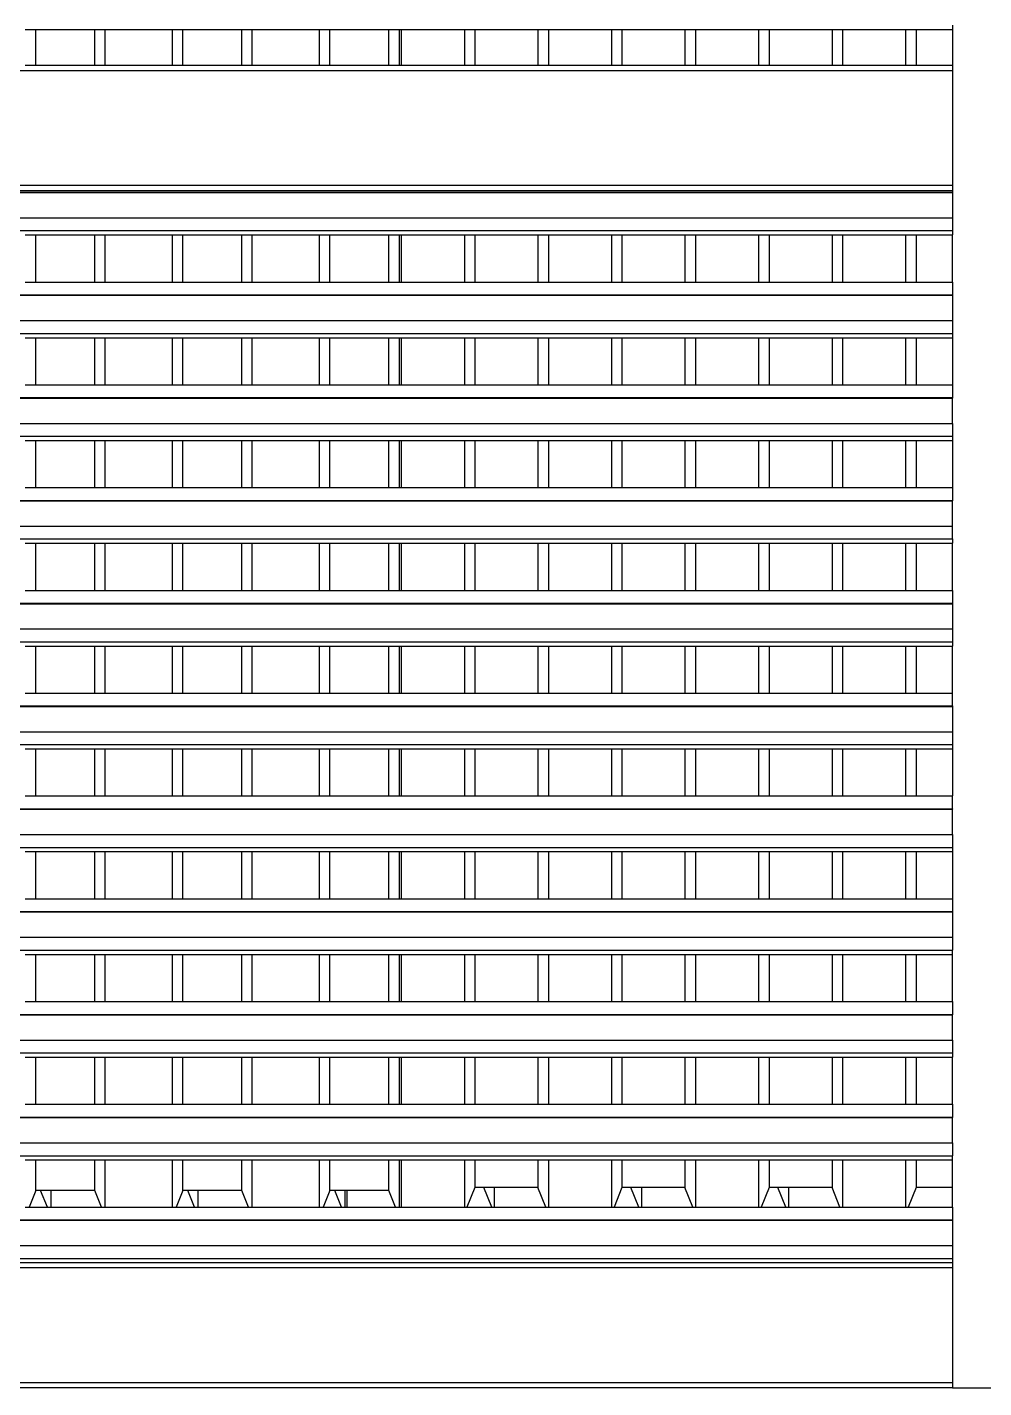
# Model space of a CAD drawing. Extents: x -60 to 60, y -13 to 16.
# Drawn here: x -25.581 to -23.744, y 9.341 to 11.952 of the extents above; entities that cross this region are included whole.
import ezdxf

# ---------------------------------------------------------------- set-up
doc = ezdxf.new("R2010")
doc.units = 0
doc.layers.get('0').update_dxf_attribs({"linetype": 'CONTINUOUS'})

msp = doc.modelspace()

# ---------------------------------------------------------------- linework, layer by layer
for p, q in [((-25.5845, 11.948), (-25.5643, 11.948)), ((-25.5643, 11.8784), (-25.5643, 11.948)), ((-25.5643, 11.948), (-25.4511, 11.948)), ((-25.4511, 11.8784), (-25.4511, 11.948)), ((-25.4511, 11.948), (-25.4309, 11.948)), ((-25.4309, 11.8784), (-25.4309, 11.948)), ((-25.4309, 11.948), (-25.3021, 11.948)), ((-25.3021, 11.8784), (-25.3021, 11.948)), ((-25.3021, 11.948), (-25.2819, 11.948)), ((-25.2819, 11.8784), (-25.2819, 11.948)), ((-25.2819, 11.948), (-25.1687, 11.948)), ((-25.1687, 11.8784), (-25.1687, 11.948)), ((-25.1687, 11.948), (-25.1485, 11.948)), ((-25.1485, 11.8784), (-25.1485, 11.948)), ((-25.1485, 11.948), (-25.0196, 11.948)), ((-25.0196, 11.8784), (-25.0196, 11.948)), ((-25.0196, 11.948), (-24.9995, 11.948)), ((-24.9995, 11.8784), (-24.9995, 11.948)), ((-24.9995, 11.948), (-24.8863, 11.948)), ((-24.8863, 11.8784), (-24.8863, 11.948)), ((-24.8863, 11.948), (-24.8661, 11.948)), ((-24.8661, 11.8784), (-24.8661, 11.948)), ((-24.8661, 11.948), (-24.8622, 11.948)), ((-24.8622, 11.8784), (-24.8622, 11.948)), ((-24.8622, 11.948), (-24.7411, 11.948)), ((-24.7411, 11.948), (-24.7411, 11.8784)), ((-24.7411, 11.948), (-24.721, 11.948)), ((-24.721, 11.948), (-24.721, 11.8784)), ((-24.721, 11.948), (-24.5999, 11.948)), ((-24.5999, 11.948), (-24.5999, 11.8784)), ((-24.5999, 11.948), (-24.5798, 11.948)), ((-24.5798, 11.948), (-24.5798, 11.8784)), ((-24.5798, 11.948), (-24.4587, 11.948)), ((-24.4587, 11.948), (-24.4587, 11.8784)), ((-24.4587, 11.948), (-24.4386, 11.948)), ((-24.4386, 11.948), (-24.4386, 11.8784)), ((-24.4386, 11.948), (-24.3175, 11.948)), ((-24.3175, 11.948), (-24.3175, 11.8784)), ((-24.3175, 11.948), (-24.2973, 11.948)), ((-24.2973, 11.948), (-24.2973, 11.8784)), ((-24.2973, 11.948), (-24.1763, 11.948)), ((-24.1763, 11.948), (-24.1763, 11.8784)), ((-24.1763, 11.948), (-24.1561, 11.948)), ((-24.1561, 11.948), (-24.1561, 11.8784)), ((-24.1561, 11.948), (-24.0351, 11.948)), ((-24.0351, 11.948), (-24.0351, 11.8784)), ((-24.0351, 11.948), (-24.0149, 11.948)), ((-24.0149, 11.948), (-24.0149, 11.8784)), ((-24.0149, 11.948), (-23.8939, 11.948)), ((-23.8939, 11.948), (-23.8939, 11.8784)), ((-23.8939, 11.948), (-23.8737, 11.948)), ((-23.8737, 11.948), (-23.8737, 11.8784)), ((-23.8737, 11.948), (-23.8036, 11.948)), ((-23.8036, 11.9562), (-23.8036, 11.948)), ((-23.8036, 11.948), (-23.8036, 11.8784)), ((-23.8036, 11.8686), (-27.3436, 11.8686)), ((-25.5643, 11.8784), (-25.5845, 11.8784)), ((-25.4511, 11.8784), (-25.5643, 11.8784)), ((-25.4309, 11.8784), (-25.4511, 11.8784)), ((-25.3021, 11.8784), (-25.4309, 11.8784)), ((-25.2819, 11.8784), (-25.3021, 11.8784)), ((-25.1687, 11.8784), (-25.2819, 11.8784)), ((-25.1485, 11.8784), (-25.1687, 11.8784)), ((-25.0196, 11.8784), (-25.1485, 11.8784)), ((-24.9995, 11.8784), (-25.0196, 11.8784)), ((-24.8863, 11.8784), (-24.9995, 11.8784)), ((-24.8661, 11.8784), (-24.8863, 11.8784)), ((-24.8622, 11.8784), (-24.8661, 11.8784)), ((-24.7411, 11.8784), (-24.8622, 11.8784)), ((-24.721, 11.8784), (-24.7411, 11.8784)), ((-24.5999, 11.8784), (-24.721, 11.8784)), ((-24.5798, 11.8784), (-24.5999, 11.8784)), ((-24.4587, 11.8784), (-24.5798, 11.8784)), ((-24.4386, 11.8784), (-24.4587, 11.8784)), ((-24.3175, 11.8784), (-24.4386, 11.8784)), ((-24.2973, 11.8784), (-24.3175, 11.8784)), ((-24.1763, 11.8784), (-24.2973, 11.8784)), ((-24.1561, 11.8784), (-24.1763, 11.8784)), ((-24.0351, 11.8784), (-24.1561, 11.8784)), ((-24.0149, 11.8784), (-24.0351, 11.8784)), ((-23.8939, 11.8784), (-24.0149, 11.8784)), ((-23.8737, 11.8784), (-23.8939, 11.8784)), ((-23.8036, 11.8784), (-23.8737, 11.8784)), ((-23.8036, 11.8784), (-23.8036, 11.8686)), ((-23.8036, 11.8686), (-23.8036, 11.6482)), ((-23.8036, 11.6482), (-27.3436, 11.6482)), ((-23.8036, 11.6482), (-23.8036, 11.6384)), ((-23.8036, 11.6384), (-27.3436, 11.6384)), ((-27.3436, 11.6357), (-23.8036, 11.6357)), ((-27.3436, 11.6348), (-23.8036, 11.6348)), ((-23.8036, 11.6384), (-23.8036, 11.6357)), ((-23.8036, 11.6357), (-23.8036, 11.6348)), ((-23.8036, 11.6348), (-23.8036, 11.5863)), ((-27.3436, 11.5863), (-23.8036, 11.5863)), ((-23.8036, 11.5863), (-23.8036, 11.5617)), ((-27.3436, 11.5617), (-23.8036, 11.5617)), ((-25.5845, 11.5535), (-25.5643, 11.5535)), ((-25.5643, 11.463), (-25.5643, 11.5535)), ((-25.5643, 11.5535), (-25.4511, 11.5535)), ((-25.4511, 11.463), (-25.4511, 11.5535)), ((-25.4511, 11.5535), (-25.4309, 11.5535)), ((-25.4309, 11.463), (-25.4309, 11.5535)), ((-25.4309, 11.5535), (-25.3021, 11.5535)), ((-25.3021, 11.463), (-25.3021, 11.5535)), ((-25.3021, 11.5535), (-25.2819, 11.5535)), ((-25.2819, 11.463), (-25.2819, 11.5535)), ((-25.2819, 11.5535), (-25.1687, 11.5535)), ((-25.1687, 11.463), (-25.1687, 11.5535)), ((-25.1687, 11.5535), (-25.1485, 11.5535)), ((-25.1485, 11.463), (-25.1485, 11.5535)), ((-25.1485, 11.5535), (-25.0196, 11.5535)), ((-25.0196, 11.463), (-25.0196, 11.5535)), ((-25.0196, 11.5535), (-24.9995, 11.5535)), ((-24.9995, 11.463), (-24.9995, 11.5535)), ((-24.9995, 11.5535), (-24.8863, 11.5535)), ((-24.8863, 11.463), (-24.8863, 11.5535)), ((-24.8863, 11.5535), (-24.8661, 11.5535)), ((-24.8661, 11.463), (-24.8661, 11.5535)), ((-24.8661, 11.5535), (-24.8622, 11.5535)), ((-24.8622, 11.463), (-24.8622, 11.5535)), ((-24.8622, 11.5535), (-24.7411, 11.5535)), ((-24.7411, 11.5535), (-24.7411, 11.463)), ((-24.7411, 11.5535), (-24.721, 11.5535)), ((-24.721, 11.5535), (-24.721, 11.463)), ((-24.721, 11.5535), (-24.5999, 11.5535)), ((-24.5999, 11.5535), (-24.5999, 11.463)), ((-24.5999, 11.5535), (-24.5798, 11.5535)), ((-24.5798, 11.5535), (-24.5798, 11.463)), ((-24.5798, 11.5535), (-24.4587, 11.5535)), ((-24.4587, 11.5535), (-24.4587, 11.463)), ((-24.4587, 11.5535), (-24.4386, 11.5535)), ((-24.4386, 11.5535), (-24.4386, 11.463)), ((-24.4386, 11.5535), (-24.3175, 11.5535)), ((-24.3175, 11.5535), (-24.3175, 11.463)), ((-24.3175, 11.5535), (-24.2973, 11.5535)), ((-24.2973, 11.5535), (-24.2973, 11.463)), ((-24.2973, 11.5535), (-24.1763, 11.5535)), ((-24.1763, 11.5535), (-24.1763, 11.463)), ((-24.1763, 11.5535), (-24.1561, 11.5535)), ((-24.1561, 11.5535), (-24.1561, 11.463)), ((-24.1561, 11.5535), (-24.0351, 11.5535)), ((-24.0351, 11.5535), (-24.0351, 11.463)), ((-24.0351, 11.5535), (-24.0149, 11.5535)), ((-24.0149, 11.5535), (-24.0149, 11.463)), ((-24.0149, 11.5535), (-23.8939, 11.5535)), ((-23.8939, 11.5535), (-23.8939, 11.463)), ((-23.8939, 11.5535), (-23.8737, 11.5535)), ((-23.8737, 11.5535), (-23.8737, 11.463)), ((-23.8737, 11.5535), (-23.8036, 11.5535)), ((-23.8036, 11.5617), (-23.8036, 11.5535)), ((-23.8036, 11.463), (-23.8036, 11.5535)), ((-27.3436, 11.4384), (-23.8036, 11.4384)), ((-25.5845, 11.463), (-25.5643, 11.463)), ((-25.5643, 11.463), (-25.4511, 11.463)), ((-25.4511, 11.463), (-25.4309, 11.463)), ((-25.4309, 11.463), (-25.3021, 11.463)), ((-25.3021, 11.463), (-25.2819, 11.463)), ((-25.2819, 11.463), (-25.1687, 11.463)), ((-25.1687, 11.463), (-25.1485, 11.463)), ((-25.1485, 11.463), (-25.0196, 11.463)), ((-25.0196, 11.463), (-24.9995, 11.463)), ((-24.9995, 11.463), (-24.8863, 11.463)), ((-24.8863, 11.463), (-24.8661, 11.463)), ((-24.8661, 11.463), (-24.8622, 11.463)), ((-24.8622, 11.463), (-24.7411, 11.463)), ((-24.7411, 11.463), (-24.721, 11.463)), ((-24.721, 11.463), (-24.5999, 11.463)), ((-24.5999, 11.463), (-24.5798, 11.463)), ((-24.5798, 11.463), (-24.4587, 11.463)), ((-24.4587, 11.463), (-24.4386, 11.463)), ((-24.4386, 11.463), (-24.3175, 11.463)), ((-24.3175, 11.463), (-24.2973, 11.463)), ((-24.2973, 11.463), (-24.1763, 11.463)), ((-24.1763, 11.463), (-24.1561, 11.463)), ((-24.1561, 11.463), (-24.0351, 11.463)), ((-24.0351, 11.463), (-24.0149, 11.463)), ((-24.0149, 11.463), (-23.8939, 11.463)), ((-23.8939, 11.463), (-23.8737, 11.463)), ((-23.8737, 11.463), (-23.8036, 11.463)), ((-23.8036, 11.463), (-23.8036, 11.4384)), ((-23.8036, 11.4384), (-23.8036, 11.4376)), ((-27.3436, 11.4376), (-23.8036, 11.4376)), ((-23.8036, 11.4376), (-23.8036, 11.3891)), ((-27.3436, 11.3891), (-23.8036, 11.3891)), ((-23.8036, 11.3891), (-23.8036, 11.3644)), ((-27.3436, 11.3644), (-23.8036, 11.3644)), ((-23.8036, 11.3644), (-23.8036, 11.3562)), ((-25.5845, 11.3562), (-25.5643, 11.3562)), ((-25.5643, 11.2658), (-25.5643, 11.3562)), ((-25.5643, 11.3562), (-25.4511, 11.3562)), ((-25.4511, 11.2658), (-25.4511, 11.3562)), ((-25.4511, 11.3562), (-25.4309, 11.3562)), ((-25.4309, 11.2658), (-25.4309, 11.3562)), ((-25.4309, 11.3562), (-25.3021, 11.3562)), ((-25.3021, 11.2658), (-25.3021, 11.3562)), ((-25.3021, 11.3562), (-25.2819, 11.3562)), ((-25.2819, 11.2658), (-25.2819, 11.3562)), ((-25.2819, 11.3562), (-25.1687, 11.3562)), ((-25.1687, 11.2658), (-25.1687, 11.3562)), ((-25.1687, 11.3562), (-25.1485, 11.3562)), ((-25.1485, 11.2658), (-25.1485, 11.3562)), ((-25.1485, 11.3562), (-25.0196, 11.3562)), ((-25.0196, 11.2658), (-25.0196, 11.3562)), ((-25.0196, 11.3562), (-24.9995, 11.3562)), ((-24.9995, 11.2658), (-24.9995, 11.3562)), ((-24.9995, 11.3562), (-24.8863, 11.3562)), ((-24.8863, 11.2658), (-24.8863, 11.3562)), ((-24.8863, 11.3562), (-24.8661, 11.3562)), ((-24.8661, 11.2658), (-24.8661, 11.3562)), ((-24.8661, 11.3562), (-24.8622, 11.3562)), ((-24.8622, 11.2658), (-24.8622, 11.3562)), ((-24.8622, 11.3562), (-24.7411, 11.3562)), ((-24.7411, 11.3562), (-24.7411, 11.2658)), ((-24.7411, 11.3562), (-24.721, 11.3562)), ((-24.721, 11.3562), (-24.721, 11.2658)), ((-24.721, 11.3562), (-24.5999, 11.3562)), ((-24.5999, 11.3562), (-24.5999, 11.2658)), ((-24.5999, 11.3562), (-24.5798, 11.3562)), ((-24.5798, 11.3562), (-24.5798, 11.2658)), ((-24.5798, 11.3562), (-24.4587, 11.3562)), ((-24.4587, 11.3562), (-24.4587, 11.2658)), ((-24.4587, 11.3562), (-24.4386, 11.3562)), ((-24.4386, 11.3562), (-24.4386, 11.2658)), ((-24.4386, 11.3562), (-24.3175, 11.3562)), ((-24.3175, 11.3562), (-24.3175, 11.2658)), ((-24.3175, 11.3562), (-24.2973, 11.3562)), ((-24.2973, 11.3562), (-24.2973, 11.2658)), ((-24.2973, 11.3562), (-24.1763, 11.3562)), ((-24.1763, 11.3562), (-24.1763, 11.2658)), ((-24.1763, 11.3562), (-24.1561, 11.3562)), ((-24.1561, 11.3562), (-24.1561, 11.2658)), ((-24.1561, 11.3562), (-24.0351, 11.3562)), ((-24.0351, 11.3562), (-24.0351, 11.2658)), ((-24.0351, 11.3562), (-24.0149, 11.3562)), ((-24.0149, 11.3562), (-24.0149, 11.2658)), ((-24.0149, 11.3562), (-23.8939, 11.3562)), ((-23.8939, 11.3562), (-23.8939, 11.2658)), ((-23.8939, 11.3562), (-23.8737, 11.3562)), ((-23.8737, 11.3562), (-23.8737, 11.2658)), ((-23.8737, 11.3562), (-23.8036, 11.3562)), ((-23.8036, 11.3562), (-23.8036, 11.2658)), ((-25.5845, 11.2658), (-25.5643, 11.2658)), ((-25.5643, 11.2658), (-25.4511, 11.2658)), ((-25.4511, 11.2658), (-25.4309, 11.2658)), ((-25.4309, 11.2658), (-25.3021, 11.2658)), ((-25.3021, 11.2658), (-25.2819, 11.2658)), ((-25.2819, 11.2658), (-25.1687, 11.2658)), ((-25.1687, 11.2658), (-25.1485, 11.2658)), ((-25.1485, 11.2658), (-25.0196, 11.2658)), ((-25.0196, 11.2658), (-24.9995, 11.2658)), ((-24.9995, 11.2658), (-24.8863, 11.2658)), ((-24.8863, 11.2658), (-24.8661, 11.2658)), ((-24.8661, 11.2658), (-24.8622, 11.2658)), ((-24.8622, 11.2658), (-24.7411, 11.2658)), ((-24.7411, 11.2658), (-24.721, 11.2658)), ((-24.721, 11.2658), (-24.5999, 11.2658)), ((-24.5999, 11.2658), (-24.5798, 11.2658)), ((-24.5798, 11.2658), (-24.4587, 11.2658)), ((-24.4587, 11.2658), (-24.4386, 11.2658)), ((-24.4386, 11.2658), (-24.3175, 11.2658)), ((-24.3175, 11.2658), (-24.2973, 11.2658)), ((-24.2973, 11.2658), (-24.1763, 11.2658)), ((-24.1763, 11.2658), (-24.1561, 11.2658)), ((-24.1561, 11.2658), (-24.0351, 11.2658)), ((-24.0351, 11.2658), (-24.0149, 11.2658)), ((-24.0149, 11.2658), (-23.8939, 11.2658)), ((-23.8939, 11.2658), (-23.8737, 11.2658)), ((-23.8737, 11.2658), (-23.8036, 11.2658)), ((-23.8036, 11.2658), (-23.8036, 11.2411)), ((-27.3436, 11.2411), (-23.8036, 11.2411)), ((-27.3436, 11.2403), (-23.8036, 11.2403)), ((-23.8036, 11.2411), (-23.8036, 11.2403)), ((-23.8036, 11.1918), (-23.8036, 11.2403)), ((-27.3436, 11.1918), (-23.8036, 11.1918)), ((-23.8036, 11.1918), (-23.8036, 11.1671)), ((-27.3436, 11.1671), (-23.8036, 11.1671)), ((-25.5845, 11.1589), (-25.5643, 11.1589)), ((-25.5643, 11.0685), (-25.5643, 11.1589)), ((-25.5643, 11.1589), (-25.4511, 11.1589)), ((-25.4511, 11.0685), (-25.4511, 11.1589)), ((-25.4511, 11.1589), (-25.4309, 11.1589)), ((-25.4309, 11.0685), (-25.4309, 11.1589)), ((-25.4309, 11.1589), (-25.3021, 11.1589)), ((-25.3021, 11.0685), (-25.3021, 11.1589)), ((-25.3021, 11.1589), (-25.2819, 11.1589)), ((-25.2819, 11.0685), (-25.2819, 11.1589)), ((-25.2819, 11.1589), (-25.1687, 11.1589)), ((-25.1687, 11.0685), (-25.1687, 11.1589)), ((-25.1687, 11.1589), (-25.1485, 11.1589)), ((-25.1485, 11.0685), (-25.1485, 11.1589)), ((-25.1485, 11.1589), (-25.0196, 11.1589)), ((-25.0196, 11.0685), (-25.0196, 11.1589)), ((-25.0196, 11.1589), (-24.9995, 11.1589)), ((-24.9995, 11.0685), (-24.9995, 11.1589)), ((-24.9995, 11.1589), (-24.8863, 11.1589)), ((-24.8863, 11.0685), (-24.8863, 11.1589)), ((-24.8863, 11.1589), (-24.8661, 11.1589)), ((-24.8661, 11.0685), (-24.8661, 11.1589)), ((-24.8661, 11.1589), (-24.8622, 11.1589)), ((-24.8622, 11.0685), (-24.8622, 11.1589)), ((-24.8622, 11.1589), (-24.7411, 11.1589)), ((-24.7411, 11.1589), (-24.7411, 11.0685)), ((-24.7411, 11.1589), (-24.721, 11.1589)), ((-24.721, 11.1589), (-24.721, 11.0685)), ((-24.721, 11.1589), (-24.5999, 11.1589)), ((-24.5999, 11.1589), (-24.5999, 11.0685)), ((-24.5999, 11.1589), (-24.5798, 11.1589)), ((-24.5798, 11.1589), (-24.5798, 11.0685)), ((-24.5798, 11.1589), (-24.4587, 11.1589)), ((-24.4587, 11.1589), (-24.4587, 11.0685)), ((-24.4587, 11.1589), (-24.4386, 11.1589)), ((-24.4386, 11.1589), (-24.4386, 11.0685)), ((-24.4386, 11.1589), (-24.3175, 11.1589)), ((-24.3175, 11.1589), (-24.3175, 11.0685)), ((-24.3175, 11.1589), (-24.2973, 11.1589)), ((-24.2973, 11.1589), (-24.2973, 11.0685)), ((-24.2973, 11.1589), (-24.1763, 11.1589)), ((-24.1763, 11.1589), (-24.1763, 11.0685)), ((-24.1763, 11.1589), (-24.1561, 11.1589)), ((-24.1561, 11.1589), (-24.1561, 11.0685)), ((-24.1561, 11.1589), (-24.0351, 11.1589)), ((-24.0351, 11.1589), (-24.0351, 11.0685)), ((-24.0351, 11.1589), (-24.0149, 11.1589)), ((-24.0149, 11.1589), (-24.0149, 11.0685)), ((-24.0149, 11.1589), (-23.8939, 11.1589)), ((-23.8939, 11.1589), (-23.8939, 11.0685)), ((-23.8939, 11.1589), (-23.8737, 11.1589)), ((-23.8737, 11.1589), (-23.8737, 11.0685)), ((-23.8737, 11.1589), (-23.8036, 11.1589)), ((-23.8036, 11.1671), (-23.8036, 11.1589)), ((-23.8036, 11.1589), (-23.8036, 11.0685)), ((-25.5845, 11.0685), (-25.5643, 11.0685)), ((-25.5643, 11.0685), (-25.4511, 11.0685)), ((-25.4511, 11.0685), (-25.4309, 11.0685)), ((-25.4309, 11.0685), (-25.3021, 11.0685)), ((-25.3021, 11.0685), (-25.2819, 11.0685)), ((-25.2819, 11.0685), (-25.1687, 11.0685)), ((-25.1687, 11.0685), (-25.1485, 11.0685)), ((-25.1485, 11.0685), (-25.0196, 11.0685)), ((-25.0196, 11.0685), (-24.9995, 11.0685)), ((-24.9995, 11.0685), (-24.8863, 11.0685)), ((-24.8863, 11.0685), (-24.8661, 11.0685)), ((-24.8661, 11.0685), (-24.8622, 11.0685)), ((-24.8622, 11.0685), (-24.7411, 11.0685)), ((-24.7411, 11.0685), (-24.721, 11.0685)), ((-24.721, 11.0685), (-24.5999, 11.0685)), ((-24.5999, 11.0685), (-24.5798, 11.0685)), ((-24.5798, 11.0685), (-24.4587, 11.0685)), ((-24.4587, 11.0685), (-24.4386, 11.0685)), ((-24.4386, 11.0685), (-24.3175, 11.0685)), ((-24.3175, 11.0685), (-24.2973, 11.0685)), ((-24.2973, 11.0685), (-24.1763, 11.0685)), ((-24.1763, 11.0685), (-24.1561, 11.0685)), ((-24.1561, 11.0685), (-24.0351, 11.0685)), ((-24.0351, 11.0685), (-24.0149, 11.0685)), ((-24.0149, 11.0685), (-23.8939, 11.0685)), ((-23.8939, 11.0685), (-23.8737, 11.0685)), ((-23.8737, 11.0685), (-23.8036, 11.0685)), ((-23.8036, 11.0685), (-23.8036, 11.0438)), ((-27.3436, 11.0438), (-23.8036, 11.0438)), ((-27.3436, 11.043), (-23.8036, 11.043)), ((-23.8036, 11.0438), (-23.8036, 11.043)), ((-23.8036, 10.9945), (-23.8036, 11.043)), ((-27.3436, 10.9945), (-23.8036, 10.9945)), ((-23.8036, 10.9699), (-23.8036, 10.9945)), ((-27.3436, 10.9699), (-23.8036, 10.9699)), ((-23.8036, 10.9699), (-23.8036, 10.9616)), ((-25.5845, 10.9616), (-25.5643, 10.9616)), ((-25.5643, 10.8712), (-25.5643, 10.9616)), ((-25.5643, 10.9616), (-25.4511, 10.9616)), ((-25.4511, 10.8712), (-25.4511, 10.9616)), ((-25.4511, 10.9616), (-25.4309, 10.9616)), ((-25.4309, 10.8712), (-25.4309, 10.9616)), ((-25.4309, 10.9616), (-25.3021, 10.9616)), ((-25.3021, 10.8712), (-25.3021, 10.9616)), ((-25.3021, 10.9616), (-25.2819, 10.9616)), ((-25.2819, 10.8712), (-25.2819, 10.9616)), ((-25.2819, 10.9616), (-25.1687, 10.9616)), ((-25.1687, 10.8712), (-25.1687, 10.9616)), ((-25.1687, 10.9616), (-25.1485, 10.9616)), ((-25.1485, 10.8712), (-25.1485, 10.9616)), ((-25.1485, 10.9616), (-25.0196, 10.9616)), ((-25.0196, 10.8712), (-25.0196, 10.9616)), ((-25.0196, 10.9616), (-24.9995, 10.9616)), ((-24.9995, 10.8712), (-24.9995, 10.9616)), ((-24.9995, 10.9616), (-24.8863, 10.9616)), ((-24.8863, 10.8712), (-24.8863, 10.9616)), ((-24.8863, 10.9616), (-24.8661, 10.9616)), ((-24.8661, 10.8712), (-24.8661, 10.9616)), ((-24.8661, 10.9616), (-24.8622, 10.9616)), ((-24.8622, 10.8712), (-24.8622, 10.9616)), ((-24.8622, 10.9616), (-24.7411, 10.9616)), ((-24.7411, 10.9616), (-24.7411, 10.8712)), ((-24.7411, 10.9616), (-24.721, 10.9616)), ((-24.721, 10.9616), (-24.721, 10.8712)), ((-24.721, 10.9616), (-24.5999, 10.9616)), ((-24.5999, 10.9616), (-24.5999, 10.8712)), ((-24.5999, 10.9616), (-24.5798, 10.9616)), ((-24.5798, 10.9616), (-24.5798, 10.8712)), ((-24.5798, 10.9616), (-24.4587, 10.9616)), ((-24.4587, 10.9616), (-24.4587, 10.8712)), ((-24.4587, 10.9616), (-24.4386, 10.9616)), ((-24.4386, 10.9616), (-24.4386, 10.8712)), ((-24.4386, 10.9616), (-24.3175, 10.9616)), ((-24.3175, 10.9616), (-24.3175, 10.8712)), ((-24.3175, 10.9616), (-24.2973, 10.9616)), ((-24.2973, 10.9616), (-24.2973, 10.8712)), ((-24.2973, 10.9616), (-24.1763, 10.9616)), ((-24.1763, 10.9616), (-24.1763, 10.8712)), ((-24.1763, 10.9616), (-24.1561, 10.9616)), ((-24.1561, 10.9616), (-24.1561, 10.8712)), ((-24.1561, 10.9616), (-24.0351, 10.9616)), ((-24.0351, 10.9616), (-24.0351, 10.8712)), ((-24.0351, 10.9616), (-24.0149, 10.9616)), ((-24.0149, 10.9616), (-24.0149, 10.8712)), ((-24.0149, 10.9616), (-23.8939, 10.9616)), ((-23.8939, 10.9616), (-23.8939, 10.8712)), ((-23.8939, 10.9616), (-23.8737, 10.9616)), ((-23.8737, 10.9616), (-23.8737, 10.8712)), ((-23.8737, 10.9616), (-23.8036, 10.9616)), ((-23.8036, 10.8712), (-23.8036, 10.9616)), ((-25.5845, 10.8712), (-25.5643, 10.8712)), ((-25.5643, 10.8712), (-25.4511, 10.8712)), ((-25.4511, 10.8712), (-25.4309, 10.8712)), ((-25.4309, 10.8712), (-25.3021, 10.8712)), ((-25.3021, 10.8712), (-25.2819, 10.8712)), ((-25.2819, 10.8712), (-25.1687, 10.8712)), ((-25.1687, 10.8712), (-25.1485, 10.8712)), ((-25.1485, 10.8712), (-25.0196, 10.8712)), ((-25.0196, 10.8712), (-24.9995, 10.8712)), ((-24.9995, 10.8712), (-24.8863, 10.8712)), ((-24.8863, 10.8712), (-24.8661, 10.8712)), ((-24.8661, 10.8712), (-24.8622, 10.8712)), ((-24.8622, 10.8712), (-24.7411, 10.8712)), ((-24.7411, 10.8712), (-24.721, 10.8712)), ((-24.721, 10.8712), (-24.5999, 10.8712)), ((-24.5999, 10.8712), (-24.5798, 10.8712)), ((-24.5798, 10.8712), (-24.4587, 10.8712)), ((-24.4587, 10.8712), (-24.4386, 10.8712)), ((-24.4386, 10.8712), (-24.3175, 10.8712)), ((-24.3175, 10.8712), (-24.2973, 10.8712)), ((-24.2973, 10.8712), (-24.1763, 10.8712)), ((-24.1763, 10.8712), (-24.1561, 10.8712)), ((-24.1561, 10.8712), (-24.0351, 10.8712)), ((-24.0351, 10.8712), (-24.0149, 10.8712)), ((-24.0149, 10.8712), (-23.8939, 10.8712)), ((-23.8939, 10.8712), (-23.8737, 10.8712)), ((-23.8737, 10.8712), (-23.8036, 10.8712)), ((-23.8036, 10.8712), (-23.8036, 10.8466)), ((-27.3436, 10.8466), (-23.8036, 10.8466)), ((-27.3436, 10.8457), (-23.8036, 10.8457)), ((-23.8036, 10.8466), (-23.8036, 10.8457)), ((-23.8036, 10.8457), (-23.8036, 10.7972)), ((-27.3436, 10.7972), (-23.8036, 10.7972)), ((-23.8036, 10.7972), (-23.8036, 10.7726)), ((-27.3436, 10.7726), (-23.8036, 10.7726)), ((-25.5845, 10.7644), (-25.5643, 10.7644)), ((-25.5643, 10.6739), (-25.5643, 10.7644)), ((-25.5643, 10.7644), (-25.4511, 10.7644)), ((-25.4511, 10.6739), (-25.4511, 10.7644)), ((-25.4511, 10.7644), (-25.4309, 10.7644)), ((-25.4309, 10.6739), (-25.4309, 10.7644)), ((-25.4309, 10.7644), (-25.3021, 10.7644)), ((-25.3021, 10.6739), (-25.3021, 10.7644)), ((-25.3021, 10.7644), (-25.2819, 10.7644)), ((-25.2819, 10.6739), (-25.2819, 10.7644)), ((-25.2819, 10.7644), (-25.1687, 10.7644)), ((-25.1687, 10.6739), (-25.1687, 10.7644)), ((-25.1687, 10.7644), (-25.1485, 10.7644)), ((-25.1485, 10.6739), (-25.1485, 10.7644)), ((-25.1485, 10.7644), (-25.0196, 10.7644)), ((-25.0196, 10.6739), (-25.0196, 10.7644)), ((-25.0196, 10.7644), (-24.9995, 10.7644)), ((-24.9995, 10.6739), (-24.9995, 10.7644)), ((-24.9995, 10.7644), (-24.8863, 10.7644)), ((-24.8863, 10.6739), (-24.8863, 10.7644)), ((-24.8863, 10.7644), (-24.8661, 10.7644)), ((-24.8661, 10.6739), (-24.8661, 10.7644)), ((-24.8661, 10.7644), (-24.8622, 10.7644)), ((-24.8622, 10.6739), (-24.8622, 10.7644)), ((-24.8622, 10.7644), (-24.7411, 10.7644)), ((-24.7411, 10.7644), (-24.7411, 10.6739)), ((-24.7411, 10.7644), (-24.721, 10.7644)), ((-24.721, 10.7644), (-24.721, 10.6739)), ((-24.721, 10.7644), (-24.5999, 10.7644)), ((-24.5999, 10.7644), (-24.5999, 10.6739)), ((-24.5999, 10.7644), (-24.5798, 10.7644)), ((-24.5798, 10.7644), (-24.5798, 10.6739)), ((-24.5798, 10.7644), (-24.4587, 10.7644)), ((-24.4587, 10.7644), (-24.4587, 10.6739)), ((-24.4587, 10.7644), (-24.4386, 10.7644)), ((-24.4386, 10.7644), (-24.4386, 10.6739)), ((-24.4386, 10.7644), (-24.3175, 10.7644)), ((-24.3175, 10.7644), (-24.3175, 10.6739)), ((-24.3175, 10.7644), (-24.2973, 10.7644)), ((-24.2973, 10.7644), (-24.2973, 10.6739)), ((-24.2973, 10.7644), (-24.1763, 10.7644)), ((-24.1763, 10.7644), (-24.1763, 10.6739)), ((-24.1763, 10.7644), (-24.1561, 10.7644)), ((-24.1561, 10.7644), (-24.1561, 10.6739)), ((-24.1561, 10.7644), (-24.0351, 10.7644)), ((-24.0351, 10.7644), (-24.0351, 10.6739)), ((-24.0351, 10.7644), (-24.0149, 10.7644)), ((-24.0149, 10.7644), (-24.0149, 10.6739)), ((-24.0149, 10.7644), (-23.8939, 10.7644)), ((-23.8939, 10.7644), (-23.8939, 10.6739)), ((-23.8939, 10.7644), (-23.8737, 10.7644)), ((-23.8737, 10.7644), (-23.8737, 10.6739)), ((-23.8737, 10.7644), (-23.8036, 10.7644)), ((-23.8036, 10.7726), (-23.8036, 10.7644)), ((-23.8036, 10.6739), (-23.8036, 10.7644)), ((-25.5845, 10.6739), (-25.5643, 10.6739)), ((-25.5643, 10.6739), (-25.4511, 10.6739)), ((-25.4511, 10.6739), (-25.4309, 10.6739)), ((-25.4309, 10.6739), (-25.3021, 10.6739)), ((-25.3021, 10.6739), (-25.2819, 10.6739)), ((-25.2819, 10.6739), (-25.1687, 10.6739)), ((-25.1687, 10.6739), (-25.1485, 10.6739)), ((-25.1485, 10.6739), (-25.0196, 10.6739)), ((-25.0196, 10.6739), (-24.9995, 10.6739)), ((-24.9995, 10.6739), (-24.8863, 10.6739)), ((-24.8863, 10.6739), (-24.8661, 10.6739)), ((-24.8661, 10.6739), (-24.8622, 10.6739)), ((-24.8622, 10.6739), (-24.7411, 10.6739)), ((-24.7411, 10.6739), (-24.721, 10.6739)), ((-24.721, 10.6739), (-24.5999, 10.6739)), ((-24.5999, 10.6739), (-24.5798, 10.6739)), ((-24.5798, 10.6739), (-24.4587, 10.6739)), ((-24.4587, 10.6739), (-24.4386, 10.6739)), ((-24.4386, 10.6739), (-24.3175, 10.6739)), ((-24.3175, 10.6739), (-24.2973, 10.6739)), ((-24.2973, 10.6739), (-24.1763, 10.6739)), ((-24.1763, 10.6739), (-24.1561, 10.6739)), ((-24.1561, 10.6739), (-24.0351, 10.6739)), ((-24.0351, 10.6739), (-24.0149, 10.6739)), ((-24.0149, 10.6739), (-23.8939, 10.6739)), ((-23.8939, 10.6739), (-23.8737, 10.6739)), ((-23.8737, 10.6739), (-23.8036, 10.6739)), ((-23.8036, 10.6493), (-23.8036, 10.6739)), ((-27.3436, 10.6493), (-23.8036, 10.6493)), ((-27.3436, 10.6485), (-23.8036, 10.6485)), ((-23.8036, 10.6493), (-23.8036, 10.6485)), ((-23.8036, 10.6485), (-23.8036, 10.6)), ((-27.3436, 10.6), (-23.8036, 10.6)), ((-23.8036, 10.6), (-23.8036, 10.5753)), ((-27.3436, 10.5753), (-23.8036, 10.5753)), ((-25.5845, 10.5671), (-25.5643, 10.5671)), ((-25.5643, 10.4767), (-25.5643, 10.5671)), ((-25.5643, 10.5671), (-25.4511, 10.5671)), ((-25.4511, 10.4767), (-25.4511, 10.5671)), ((-25.4511, 10.5671), (-25.4309, 10.5671)), ((-25.4309, 10.4767), (-25.4309, 10.5671)), ((-25.4309, 10.5671), (-25.3021, 10.5671)), ((-25.3021, 10.4767), (-25.3021, 10.5671)), ((-25.3021, 10.5671), (-25.2819, 10.5671)), ((-25.2819, 10.4767), (-25.2819, 10.5671)), ((-25.2819, 10.5671), (-25.1687, 10.5671)), ((-25.1687, 10.4767), (-25.1687, 10.5671)), ((-25.1687, 10.5671), (-25.1485, 10.5671)), ((-25.1485, 10.4767), (-25.1485, 10.5671)), ((-25.1485, 10.5671), (-25.0196, 10.5671)), ((-25.0196, 10.4767), (-25.0196, 10.5671)), ((-25.0196, 10.5671), (-24.9995, 10.5671)), ((-24.9995, 10.4767), (-24.9995, 10.5671)), ((-24.9995, 10.5671), (-24.8863, 10.5671)), ((-24.8863, 10.4767), (-24.8863, 10.5671)), ((-24.8863, 10.5671), (-24.8661, 10.5671)), ((-24.8661, 10.4767), (-24.8661, 10.5671)), ((-24.8661, 10.5671), (-24.8622, 10.5671)), ((-24.8622, 10.4767), (-24.8622, 10.5671)), ((-24.8622, 10.5671), (-24.7411, 10.5671)), ((-24.7411, 10.5671), (-24.7411, 10.4767)), ((-24.7411, 10.5671), (-24.721, 10.5671)), ((-24.721, 10.5671), (-24.721, 10.4767)), ((-24.721, 10.5671), (-24.5999, 10.5671)), ((-24.5999, 10.5671), (-24.5999, 10.4767)), ((-24.5999, 10.5671), (-24.5798, 10.5671)), ((-24.5798, 10.5671), (-24.5798, 10.4767)), ((-24.5798, 10.5671), (-24.4587, 10.5671)), ((-24.4587, 10.5671), (-24.4587, 10.4767)), ((-24.4587, 10.5671), (-24.4386, 10.5671)), ((-24.4386, 10.5671), (-24.4386, 10.4767)), ((-24.4386, 10.5671), (-24.3175, 10.5671)), ((-24.3175, 10.5671), (-24.3175, 10.4767)), ((-24.3175, 10.5671), (-24.2973, 10.5671)), ((-24.2973, 10.5671), (-24.2973, 10.4767)), ((-24.2973, 10.5671), (-24.1763, 10.5671)), ((-24.1763, 10.5671), (-24.1763, 10.4767)), ((-24.1763, 10.5671), (-24.1561, 10.5671)), ((-24.1561, 10.5671), (-24.1561, 10.4767)), ((-24.1561, 10.5671), (-24.0351, 10.5671)), ((-24.0351, 10.5671), (-24.0351, 10.4767)), ((-24.0351, 10.5671), (-24.0149, 10.5671)), ((-24.0149, 10.5671), (-24.0149, 10.4767)), ((-24.0149, 10.5671), (-23.8939, 10.5671)), ((-23.8939, 10.5671), (-23.8939, 10.4767)), ((-23.8939, 10.5671), (-23.8737, 10.5671)), ((-23.8737, 10.5671), (-23.8737, 10.4767)), ((-23.8737, 10.5671), (-23.8036, 10.5671)), ((-23.8036, 10.5753), (-23.8036, 10.5671)), ((-23.8036, 10.5671), (-23.8036, 10.4767)), ((-25.5845, 10.4767), (-25.5643, 10.4767)), ((-25.5643, 10.4767), (-25.4511, 10.4767)), ((-25.4511, 10.4767), (-25.4309, 10.4767)), ((-25.4309, 10.4767), (-25.3021, 10.4767)), ((-25.3021, 10.4767), (-25.2819, 10.4767)), ((-25.2819, 10.4767), (-25.1687, 10.4767)), ((-25.1687, 10.4767), (-25.1485, 10.4767)), ((-25.1485, 10.4767), (-25.0196, 10.4767)), ((-25.0196, 10.4767), (-24.9995, 10.4767)), ((-24.9995, 10.4767), (-24.8863, 10.4767)), ((-24.8863, 10.4767), (-24.8661, 10.4767)), ((-24.8661, 10.4767), (-24.8622, 10.4767)), ((-24.8622, 10.4767), (-24.7411, 10.4767)), ((-24.7411, 10.4767), (-24.721, 10.4767)), ((-24.721, 10.4767), (-24.5999, 10.4767)), ((-24.5999, 10.4767), (-24.5798, 10.4767)), ((-24.5798, 10.4767), (-24.4587, 10.4767)), ((-24.4587, 10.4767), (-24.4386, 10.4767)), ((-24.4386, 10.4767), (-24.3175, 10.4767)), ((-24.3175, 10.4767), (-24.2973, 10.4767)), ((-24.2973, 10.4767), (-24.1763, 10.4767)), ((-24.1763, 10.4767), (-24.1561, 10.4767)), ((-24.1561, 10.4767), (-24.0351, 10.4767)), ((-24.0351, 10.4767), (-24.0149, 10.4767)), ((-24.0149, 10.4767), (-23.8939, 10.4767)), ((-23.8939, 10.4767), (-23.8737, 10.4767)), ((-23.8737, 10.4767), (-23.8036, 10.4767)), ((-23.8036, 10.452), (-23.8036, 10.4767)), ((-27.3436, 10.452), (-23.8036, 10.452)), ((-27.3436, 10.4512), (-23.8036, 10.4512)), ((-23.8036, 10.452), (-23.8036, 10.4512)), ((-23.8036, 10.4027), (-23.8036, 10.4512)), ((-27.3436, 10.4027), (-23.8036, 10.4027)), ((-23.8036, 10.4027), (-23.8036, 10.378)), ((-27.3436, 10.378), (-23.8036, 10.378)), ((-25.5845, 10.3698), (-25.5643, 10.3698)), ((-25.5643, 10.2794), (-25.5643, 10.3698)), ((-25.5643, 10.3698), (-25.4511, 10.3698)), ((-25.4511, 10.2794), (-25.4511, 10.3698)), ((-25.4511, 10.3698), (-25.4309, 10.3698)), ((-25.4309, 10.2794), (-25.4309, 10.3698)), ((-25.4309, 10.3698), (-25.3021, 10.3698)), ((-25.3021, 10.2794), (-25.3021, 10.3698)), ((-25.3021, 10.3698), (-25.2819, 10.3698)), ((-25.2819, 10.2794), (-25.2819, 10.3698)), ((-25.2819, 10.3698), (-25.1687, 10.3698)), ((-25.1687, 10.2794), (-25.1687, 10.3698)), ((-25.1687, 10.3698), (-25.1485, 10.3698)), ((-25.1485, 10.2794), (-25.1485, 10.3698)), ((-25.1485, 10.3698), (-25.0196, 10.3698)), ((-25.0196, 10.2794), (-25.0196, 10.3698)), ((-25.0196, 10.3698), (-24.9995, 10.3698)), ((-24.9995, 10.2794), (-24.9995, 10.3698)), ((-24.9995, 10.3698), (-24.8863, 10.3698)), ((-24.8863, 10.2794), (-24.8863, 10.3698)), ((-24.8863, 10.3698), (-24.8661, 10.3698)), ((-24.8661, 10.2794), (-24.8661, 10.3698)), ((-24.8661, 10.3698), (-24.8622, 10.3698)), ((-24.8622, 10.2794), (-24.8622, 10.3698)), ((-24.8622, 10.3698), (-24.7411, 10.3698)), ((-24.7411, 10.3698), (-24.7411, 10.2794)), ((-24.7411, 10.3698), (-24.721, 10.3698)), ((-24.721, 10.3698), (-24.721, 10.2794)), ((-24.721, 10.3698), (-24.5999, 10.3698)), ((-24.5999, 10.3698), (-24.5999, 10.2794)), ((-24.5999, 10.3698), (-24.5798, 10.3698)), ((-24.5798, 10.3698), (-24.5798, 10.2794)), ((-24.5798, 10.3698), (-24.4587, 10.3698)), ((-24.4587, 10.3698), (-24.4587, 10.2794)), ((-24.4587, 10.3698), (-24.4386, 10.3698)), ((-24.4386, 10.3698), (-24.4386, 10.2794)), ((-24.4386, 10.3698), (-24.3175, 10.3698)), ((-24.3175, 10.3698), (-24.3175, 10.2794)), ((-24.3175, 10.3698), (-24.2973, 10.3698)), ((-24.2973, 10.3698), (-24.2973, 10.2794)), ((-24.2973, 10.3698), (-24.1763, 10.3698)), ((-24.1763, 10.3698), (-24.1763, 10.2794)), ((-24.1763, 10.3698), (-24.1561, 10.3698)), ((-24.1561, 10.3698), (-24.1561, 10.2794)), ((-24.1561, 10.3698), (-24.0351, 10.3698)), ((-24.0351, 10.3698), (-24.0351, 10.2794)), ((-24.0351, 10.3698), (-24.0149, 10.3698)), ((-24.0149, 10.3698), (-24.0149, 10.2794)), ((-24.0149, 10.3698), (-23.8939, 10.3698)), ((-23.8939, 10.3698), (-23.8939, 10.2794)), ((-23.8939, 10.3698), (-23.8737, 10.3698)), ((-23.8737, 10.3698), (-23.8737, 10.2794)), ((-23.8737, 10.3698), (-23.8036, 10.3698)), ((-23.8036, 10.378), (-23.8036, 10.3698)), ((-23.8036, 10.3698), (-23.8036, 10.2794)), ((-25.5845, 10.2794), (-25.5643, 10.2794)), ((-25.5643, 10.2794), (-25.4511, 10.2794)), ((-25.4511, 10.2794), (-25.4309, 10.2794)), ((-25.4309, 10.2794), (-25.3021, 10.2794)), ((-25.3021, 10.2794), (-25.2819, 10.2794)), ((-25.2819, 10.2794), (-25.1687, 10.2794)), ((-25.1687, 10.2794), (-25.1485, 10.2794)), ((-25.1485, 10.2794), (-25.0196, 10.2794)), ((-25.0196, 10.2794), (-24.9995, 10.2794)), ((-24.9995, 10.2794), (-24.8863, 10.2794)), ((-24.8863, 10.2794), (-24.8661, 10.2794)), ((-24.8661, 10.2794), (-24.8622, 10.2794)), ((-24.8622, 10.2794), (-24.7411, 10.2794)), ((-24.7411, 10.2794), (-24.721, 10.2794)), ((-24.721, 10.2794), (-24.5999, 10.2794)), ((-24.5999, 10.2794), (-24.5798, 10.2794)), ((-24.5798, 10.2794), (-24.4587, 10.2794)), ((-24.4587, 10.2794), (-24.4386, 10.2794)), ((-24.4386, 10.2794), (-24.3175, 10.2794)), ((-24.3175, 10.2794), (-24.2973, 10.2794)), ((-24.2973, 10.2794), (-24.1763, 10.2794)), ((-24.1763, 10.2794), (-24.1561, 10.2794)), ((-24.1561, 10.2794), (-24.0351, 10.2794)), ((-24.0351, 10.2794), (-24.0149, 10.2794)), ((-24.0149, 10.2794), (-23.8939, 10.2794)), ((-23.8939, 10.2794), (-23.8737, 10.2794)), ((-23.8737, 10.2794), (-23.8036, 10.2794)), ((-23.8036, 10.2794), (-23.8036, 10.2547)), ((-27.3436, 10.2547), (-23.8036, 10.2547)), ((-27.3436, 10.2539), (-23.8036, 10.2539)), ((-23.8036, 10.2547), (-23.8036, 10.2539)), ((-23.8036, 10.2539), (-23.8036, 10.2054)), ((-27.3436, 10.2054), (-23.8036, 10.2054)), ((-23.8036, 10.2054), (-23.8036, 10.1807)), ((-27.3436, 10.1807), (-23.8036, 10.1807)), ((-25.5845, 10.1725), (-25.5643, 10.1725)), ((-25.5643, 10.0821), (-25.5643, 10.1725)), ((-25.5643, 10.1725), (-25.4511, 10.1725)), ((-25.4511, 10.0821), (-25.4511, 10.1725)), ((-25.4511, 10.1725), (-25.4309, 10.1725)), ((-25.4309, 10.0821), (-25.4309, 10.1725)), ((-25.4309, 10.1725), (-25.3021, 10.1725)), ((-25.3021, 10.0821), (-25.3021, 10.1725)), ((-25.3021, 10.1725), (-25.2819, 10.1725)), ((-25.2819, 10.0821), (-25.2819, 10.1725)), ((-25.2819, 10.1725), (-25.1687, 10.1725)), ((-25.1687, 10.0821), (-25.1687, 10.1725)), ((-25.1687, 10.1725), (-25.1485, 10.1725)), ((-25.1485, 10.0821), (-25.1485, 10.1725)), ((-25.1485, 10.1725), (-25.0196, 10.1725)), ((-25.0196, 10.0821), (-25.0196, 10.1725)), ((-25.0196, 10.1725), (-24.9995, 10.1725)), ((-24.9995, 10.0821), (-24.9995, 10.1725)), ((-24.9995, 10.1725), (-24.8863, 10.1725)), ((-24.8863, 10.0821), (-24.8863, 10.1725)), ((-24.8863, 10.1725), (-24.8661, 10.1725)), ((-24.8661, 10.0821), (-24.8661, 10.1725)), ((-24.8661, 10.1725), (-24.8622, 10.1725)), ((-24.8622, 10.0821), (-24.8622, 10.1725)), ((-24.8622, 10.1725), (-24.7411, 10.1725)), ((-24.7411, 10.1725), (-24.7411, 10.0821)), ((-24.7411, 10.1725), (-24.721, 10.1725)), ((-24.721, 10.1725), (-24.721, 10.0821)), ((-24.721, 10.1725), (-24.5999, 10.1725)), ((-24.5999, 10.1725), (-24.5999, 10.0821)), ((-24.5999, 10.1725), (-24.5798, 10.1725)), ((-24.5798, 10.1725), (-24.5798, 10.0821)), ((-24.5798, 10.1725), (-24.4587, 10.1725)), ((-24.4587, 10.1725), (-24.4587, 10.0821)), ((-24.4587, 10.1725), (-24.4386, 10.1725)), ((-24.4386, 10.1725), (-24.4386, 10.0821)), ((-24.4386, 10.1725), (-24.3175, 10.1725)), ((-24.3175, 10.1725), (-24.3175, 10.0821)), ((-24.3175, 10.1725), (-24.2973, 10.1725)), ((-24.2973, 10.1725), (-24.2973, 10.0821)), ((-24.2973, 10.1725), (-24.1763, 10.1725)), ((-24.1763, 10.1725), (-24.1763, 10.0821)), ((-24.1763, 10.1725), (-24.1561, 10.1725)), ((-24.1561, 10.1725), (-24.1561, 10.0821)), ((-24.1561, 10.1725), (-24.0351, 10.1725)), ((-24.0351, 10.1725), (-24.0351, 10.0821)), ((-24.0351, 10.1725), (-24.0149, 10.1725)), ((-24.0149, 10.1725), (-24.0149, 10.0821)), ((-24.0149, 10.1725), (-23.8939, 10.1725)), ((-23.8939, 10.1725), (-23.8939, 10.0821)), ((-23.8939, 10.1725), (-23.8737, 10.1725)), ((-23.8737, 10.1725), (-23.8737, 10.0821)), ((-23.8737, 10.1725), (-23.8036, 10.1725)), ((-23.8036, 10.1725), (-23.8036, 10.1807)), ((-23.8036, 10.0821), (-23.8036, 10.1725)), ((-25.5845, 10.0821), (-25.5643, 10.0821)), ((-25.5643, 10.0821), (-25.4511, 10.0821)), ((-25.4511, 10.0821), (-25.4309, 10.0821)), ((-25.4309, 10.0821), (-25.3021, 10.0821)), ((-25.3021, 10.0821), (-25.2819, 10.0821)), ((-25.2819, 10.0821), (-25.1687, 10.0821)), ((-25.1687, 10.0821), (-25.1485, 10.0821)), ((-25.1485, 10.0821), (-25.0196, 10.0821)), ((-25.0196, 10.0821), (-24.9995, 10.0821)), ((-24.9995, 10.0821), (-24.8863, 10.0821)), ((-24.8863, 10.0821), (-24.8661, 10.0821)), ((-24.8661, 10.0821), (-24.8622, 10.0821)), ((-24.8622, 10.0821), (-24.7411, 10.0821)), ((-24.7411, 10.0821), (-24.721, 10.0821)), ((-24.721, 10.0821), (-24.5999, 10.0821)), ((-24.5999, 10.0821), (-24.5798, 10.0821)), ((-24.5798, 10.0821), (-24.4587, 10.0821)), ((-24.4587, 10.0821), (-24.4386, 10.0821)), ((-24.4386, 10.0821), (-24.3175, 10.0821)), ((-24.3175, 10.0821), (-24.2973, 10.0821)), ((-24.2973, 10.0821), (-24.1763, 10.0821)), ((-24.1763, 10.0821), (-24.1561, 10.0821)), ((-24.1561, 10.0821), (-24.0351, 10.0821)), ((-24.0351, 10.0821), (-24.0149, 10.0821)), ((-24.0149, 10.0821), (-23.8939, 10.0821)), ((-23.8939, 10.0821), (-23.8737, 10.0821)), ((-23.8737, 10.0821), (-23.8036, 10.0821)), ((-23.8036, 10.0821), (-23.8036, 10.0574)), ((-27.3436, 10.0574), (-23.8036, 10.0574)), ((-27.3436, 10.0566), (-23.8036, 10.0566)), ((-23.8036, 10.0574), (-23.8036, 10.0566)), ((-23.8036, 10.0081), (-23.8036, 10.0566)), ((-27.3436, 10.0081), (-23.8036, 10.0081)), ((-23.8036, 10.0081), (-23.8036, 9.9835)), ((-27.3436, 9.9835), (-23.8036, 9.9835)), ((-23.8036, 9.9835), (-23.8036, 9.9752)), ((-25.5845, 9.9752), (-25.5643, 9.9752)), ((-25.5643, 9.8848), (-25.5643, 9.9752)), ((-25.5643, 9.9752), (-25.4511, 9.9752)), ((-25.4511, 9.8848), (-25.4511, 9.9752)), ((-25.4511, 9.9752), (-25.4309, 9.9752)), ((-25.4309, 9.8848), (-25.4309, 9.9752)), ((-25.4309, 9.9752), (-25.3021, 9.9752)), ((-25.3021, 9.8848), (-25.3021, 9.9752)), ((-25.3021, 9.9752), (-25.2819, 9.9752)), ((-25.2819, 9.8848), (-25.2819, 9.9752)), ((-25.2819, 9.9752), (-25.1687, 9.9752)), ((-25.1687, 9.8848), (-25.1687, 9.9752)), ((-25.1687, 9.9752), (-25.1485, 9.9752)), ((-25.1485, 9.8848), (-25.1485, 9.9752)), ((-25.1485, 9.9752), (-25.0196, 9.9752)), ((-25.0196, 9.8848), (-25.0196, 9.9752)), ((-25.0196, 9.9752), (-24.9995, 9.9752)), ((-24.9995, 9.8848), (-24.9995, 9.9752)), ((-24.9995, 9.9752), (-24.8863, 9.9752)), ((-24.8863, 9.8848), (-24.8863, 9.9752)), ((-24.8863, 9.9752), (-24.8661, 9.9752)), ((-24.8661, 9.8848), (-24.8661, 9.9752)), ((-24.8661, 9.9752), (-24.8622, 9.9752)), ((-24.8622, 9.8848), (-24.8622, 9.9752)), ((-24.8622, 9.9752), (-24.7411, 9.9752)), ((-24.7411, 9.9752), (-24.7411, 9.8848)), ((-24.7411, 9.9752), (-24.721, 9.9752)), ((-24.721, 9.9752), (-24.721, 9.8848)), ((-24.721, 9.9752), (-24.5999, 9.9752)), ((-24.5999, 9.9752), (-24.5999, 9.8848)), ((-24.5999, 9.9752), (-24.5798, 9.9752)), ((-24.5798, 9.9752), (-24.5798, 9.8848)), ((-24.5798, 9.9752), (-24.4587, 9.9752)), ((-24.4587, 9.9752), (-24.4587, 9.8848)), ((-24.4587, 9.9752), (-24.4386, 9.9752)), ((-24.4386, 9.9752), (-24.4386, 9.8848)), ((-24.4386, 9.9752), (-24.3175, 9.9752)), ((-24.3175, 9.9752), (-24.3175, 9.8848)), ((-24.3175, 9.9752), (-24.2973, 9.9752)), ((-24.2973, 9.9752), (-24.2973, 9.8848)), ((-24.2973, 9.9752), (-24.1763, 9.9752)), ((-24.1763, 9.9752), (-24.1763, 9.8848)), ((-24.1763, 9.9752), (-24.1561, 9.9752)), ((-24.1561, 9.9752), (-24.1561, 9.8848)), ((-24.1561, 9.9752), (-24.0351, 9.9752)), ((-24.0351, 9.9752), (-24.0351, 9.8848)), ((-24.0351, 9.9752), (-24.0149, 9.9752)), ((-24.0149, 9.9752), (-24.0149, 9.8848)), ((-24.0149, 9.9752), (-23.8939, 9.9752)), ((-23.8939, 9.9752), (-23.8939, 9.8848)), ((-23.8939, 9.9752), (-23.8737, 9.9752)), ((-23.8737, 9.9752), (-23.8737, 9.8848)), ((-23.8737, 9.9752), (-23.8036, 9.9752)), ((-23.8036, 9.8848), (-23.8036, 9.9752)), ((-25.5845, 9.8848), (-25.5643, 9.8848)), ((-25.5643, 9.8848), (-25.4511, 9.8848)), ((-25.4511, 9.8848), (-25.4309, 9.8848)), ((-25.4309, 9.8848), (-25.3021, 9.8848)), ((-25.3021, 9.8848), (-25.2819, 9.8848)), ((-25.2819, 9.8848), (-25.1687, 9.8848)), ((-25.1687, 9.8848), (-25.1485, 9.8848)), ((-25.1485, 9.8848), (-25.0196, 9.8848)), ((-25.0196, 9.8848), (-24.9995, 9.8848)), ((-24.9995, 9.8848), (-24.8863, 9.8848)), ((-24.8863, 9.8848), (-24.8661, 9.8848)), ((-24.8661, 9.8848), (-24.8622, 9.8848)), ((-24.8622, 9.8848), (-24.7411, 9.8848)), ((-24.7411, 9.8848), (-24.721, 9.8848)), ((-24.721, 9.8848), (-24.5999, 9.8848)), ((-24.5999, 9.8848), (-24.5798, 9.8848)), ((-24.5798, 9.8848), (-24.4587, 9.8848)), ((-24.4587, 9.8848), (-24.4386, 9.8848)), ((-24.4386, 9.8848), (-24.3175, 9.8848)), ((-24.3175, 9.8848), (-24.2973, 9.8848)), ((-24.2973, 9.8848), (-24.1763, 9.8848)), ((-24.1763, 9.8848), (-24.1561, 9.8848)), ((-24.1561, 9.8848), (-24.0351, 9.8848)), ((-24.0351, 9.8848), (-24.0149, 9.8848)), ((-24.0149, 9.8848), (-23.8939, 9.8848)), ((-23.8939, 9.8848), (-23.8737, 9.8848)), ((-23.8737, 9.8848), (-23.8036, 9.8848)), ((-23.8036, 9.8848), (-23.8036, 9.8602)), ((-27.3436, 9.8602), (-23.8036, 9.8602)), ((-27.3436, 9.8593), (-23.8036, 9.8593)), ((-23.8036, 9.8602), (-23.8036, 9.8593)), ((-23.8036, 9.8108), (-23.8036, 9.8593)), ((-27.3436, 9.8108), (-23.8036, 9.8108)), ((-23.8036, 9.8108), (-23.8036, 9.7862)), ((-27.3436, 9.7862), (-23.8036, 9.7862)), ((-25.5845, 9.778), (-25.5643, 9.778)), ((-25.5643, 9.7192), (-25.5643, 9.778)), ((-25.5643, 9.778), (-25.4511, 9.778)), ((-25.4511, 9.7192), (-25.4511, 9.778)), ((-25.4511, 9.778), (-25.4309, 9.778)), ((-25.4309, 9.6875), (-25.4309, 9.778)), ((-25.4309, 9.778), (-25.3021, 9.778)), ((-25.3021, 9.6875), (-25.3021, 9.778)), ((-25.3021, 9.778), (-25.2819, 9.778)), ((-25.2819, 9.7192), (-25.2819, 9.778)), ((-25.2819, 9.778), (-25.1687, 9.778)), ((-25.1687, 9.7192), (-25.1687, 9.778)), ((-25.1687, 9.778), (-25.1485, 9.778)), ((-25.1485, 9.6875), (-25.1485, 9.778)), ((-25.1485, 9.778), (-25.0196, 9.778)), ((-25.0196, 9.6875), (-25.0196, 9.778)), ((-25.0196, 9.778), (-24.9995, 9.778)), ((-24.9995, 9.7192), (-24.9995, 9.778)), ((-24.9995, 9.778), (-24.8863, 9.778)), ((-24.8863, 9.7192), (-24.8863, 9.778)), ((-24.8863, 9.778), (-24.8661, 9.778)), ((-24.8661, 9.6875), (-24.8661, 9.778)), ((-24.8661, 9.778), (-24.8622, 9.778)), ((-24.8622, 9.6875), (-24.8622, 9.778)), ((-24.8622, 9.778), (-24.7411, 9.778)), ((-24.7411, 9.778), (-24.7411, 9.6875)), ((-24.7411, 9.778), (-24.721, 9.778)), ((-24.721, 9.778), (-24.721, 9.7248)), ((-24.721, 9.778), (-24.5999, 9.778)), ((-24.5999, 9.778), (-24.5999, 9.7248)), ((-24.5999, 9.778), (-24.5798, 9.778)), ((-24.5798, 9.778), (-24.5798, 9.6875)), ((-24.5798, 9.778), (-24.4587, 9.778)), ((-24.4587, 9.778), (-24.4587, 9.6875)), ((-24.4587, 9.778), (-24.4386, 9.778)), ((-24.4386, 9.778), (-24.4386, 9.7248)), ((-24.4386, 9.778), (-24.3175, 9.778)), ((-24.3175, 9.778), (-24.3175, 9.7248)), ((-24.3175, 9.778), (-24.2973, 9.778)), ((-24.2973, 9.778), (-24.2973, 9.6875)), ((-24.2973, 9.778), (-24.1763, 9.778)), ((-24.1763, 9.778), (-24.1763, 9.6875)), ((-24.1763, 9.778), (-24.1561, 9.778)), ((-24.1561, 9.778), (-24.1561, 9.7248)), ((-24.1561, 9.778), (-24.0351, 9.778)), ((-24.0351, 9.778), (-24.0351, 9.7248)), ((-24.0351, 9.778), (-24.0149, 9.778)), ((-24.0149, 9.778), (-24.0149, 9.6875)), ((-24.0149, 9.778), (-23.8939, 9.778)), ((-23.8939, 9.778), (-23.8939, 9.6875)), ((-23.8939, 9.778), (-23.8737, 9.778)), ((-23.8737, 9.778), (-23.8737, 9.7248)), ((-23.8737, 9.778), (-23.8036, 9.778)), ((-23.8036, 9.778), (-23.8036, 9.7862)), ((-23.8036, 9.7248), (-23.8036, 9.778)), ((-25.5643, 9.7192), (-25.5772, 9.6875)), ((-25.555, 9.7192), (-25.5643, 9.7192)), ((-25.542, 9.6875), (-25.555, 9.7192)), ((-25.5348, 9.7192), (-25.555, 9.7192)), ((-25.5348, 9.6875), (-25.5348, 9.7192)), ((-25.4511, 9.7192), (-25.5348, 9.7192)), ((-25.4381, 9.6875), (-25.4511, 9.7192)), ((-25.2819, 9.7192), (-25.2948, 9.6875)), ((-25.2726, 9.7192), (-25.2819, 9.7192)), ((-25.2596, 9.6875), (-25.2726, 9.7192)), ((-25.2524, 9.7192), (-25.2726, 9.7192)), ((-25.2524, 9.6875), (-25.2524, 9.7192)), ((-25.1687, 9.7192), (-25.2524, 9.7192)), ((-25.1557, 9.6875), (-25.1687, 9.7192)), ((-24.9995, 9.7192), (-25.0124, 9.6875)), ((-24.9902, 9.7192), (-24.9995, 9.7192)), ((-24.9772, 9.6875), (-24.9902, 9.7192)), ((-24.97, 9.7192), (-24.9902, 9.7192)), ((-24.97, 9.6875), (-24.97, 9.7192)), ((-24.9661, 9.7192), (-24.97, 9.7192)), ((-24.9661, 9.6875), (-24.9661, 9.7192)), ((-24.8863, 9.7192), (-24.9661, 9.7192)), ((-24.8733, 9.6875), (-24.8863, 9.7192)), ((-24.721, 9.7248), (-24.7362, 9.6875)), ((-24.7038, 9.7248), (-24.721, 9.7248)), ((-24.6886, 9.6875), (-24.7038, 9.7248)), ((-24.6837, 9.7248), (-24.7038, 9.7248)), ((-24.6837, 9.7248), (-24.6837, 9.6875)), ((-24.5999, 9.7248), (-24.6837, 9.7248)), ((-24.5847, 9.6875), (-24.5999, 9.7248)), ((-24.4386, 9.7248), (-24.4538, 9.6875)), ((-24.4214, 9.7248), (-24.4386, 9.7248)), ((-24.4062, 9.6875), (-24.4214, 9.7248)), ((-24.4012, 9.7248), (-24.4214, 9.7248)), ((-24.4012, 9.7248), (-24.4012, 9.6875)), ((-24.3175, 9.7248), (-24.4012, 9.7248)), ((-24.3023, 9.6875), (-24.3175, 9.7248)), ((-24.1561, 9.7248), (-24.1714, 9.6875)), ((-24.139, 9.7248), (-24.1561, 9.7248)), ((-24.1238, 9.6875), (-24.139, 9.7248)), ((-24.1188, 9.7248), (-24.139, 9.7248)), ((-24.1188, 9.7248), (-24.1188, 9.6875)), ((-24.0351, 9.7248), (-24.1188, 9.7248)), ((-24.0199, 9.6875), (-24.0351, 9.7248)), ((-23.8737, 9.7248), (-23.889, 9.6875)), ((-23.8036, 9.7248), (-23.8737, 9.7248)), ((-23.8036, 9.6875), (-23.8036, 9.7248)), ((-27.3436, 9.6629), (-23.8036, 9.6629)), ((-25.5845, 9.6875), (-25.5772, 9.6875)), ((-25.5772, 9.6875), (-25.542, 9.6875)), ((-25.542, 9.6875), (-25.5348, 9.6875)), ((-25.5348, 9.6875), (-25.4381, 9.6875)), ((-25.4381, 9.6875), (-25.4309, 9.6875)), ((-25.4309, 9.6875), (-25.3021, 9.6875)), ((-25.3021, 9.6875), (-25.2948, 9.6875)), ((-25.2948, 9.6875), (-25.2596, 9.6875)), ((-25.2596, 9.6875), (-25.2524, 9.6875)), ((-25.2524, 9.6875), (-25.1557, 9.6875)), ((-25.1557, 9.6875), (-25.1485, 9.6875)), ((-25.1485, 9.6875), (-25.0196, 9.6875)), ((-25.0196, 9.6875), (-25.0124, 9.6875)), ((-25.0124, 9.6875), (-24.9772, 9.6875)), ((-24.9772, 9.6875), (-24.97, 9.6875)), ((-24.97, 9.6875), (-24.9661, 9.6875)), ((-24.9661, 9.6875), (-24.8733, 9.6875)), ((-24.8733, 9.6875), (-24.8661, 9.6875)), ((-24.8661, 9.6875), (-24.8622, 9.6875)), ((-24.8622, 9.6875), (-24.7411, 9.6875)), ((-24.7411, 9.6875), (-24.7362, 9.6875)), ((-24.7362, 9.6875), (-24.6886, 9.6875)), ((-24.6886, 9.6875), (-24.6837, 9.6875)), ((-24.6837, 9.6875), (-24.5847, 9.6875)), ((-24.5847, 9.6875), (-24.5798, 9.6875)), ((-24.5798, 9.6875), (-24.4587, 9.6875)), ((-24.4587, 9.6875), (-24.4538, 9.6875)), ((-24.4538, 9.6875), (-24.4062, 9.6875)), ((-24.4062, 9.6875), (-24.4012, 9.6875)), ((-24.4012, 9.6875), (-24.3023, 9.6875)), ((-24.3023, 9.6875), (-24.2973, 9.6875)), ((-24.2973, 9.6875), (-24.1763, 9.6875)), ((-24.1763, 9.6875), (-24.1714, 9.6875)), ((-24.1714, 9.6875), (-24.1238, 9.6875)), ((-24.1238, 9.6875), (-24.1188, 9.6875)), ((-24.1188, 9.6875), (-24.0199, 9.6875)), ((-24.0199, 9.6875), (-24.0149, 9.6875)), ((-24.0149, 9.6875), (-23.8939, 9.6875)), ((-23.8939, 9.6875), (-23.889, 9.6875)), ((-23.889, 9.6875), (-23.8036, 9.6875)), ((-23.8036, 9.6875), (-23.8036, 9.6629)), ((-23.8036, 9.6629), (-23.8036, 9.6621)), ((-27.3436, 9.6621), (-23.8036, 9.6621)), ((-23.8036, 9.6621), (-23.8036, 9.6136)), ((-27.3436, 9.6136), (-23.8036, 9.6136)), ((-23.8036, 9.6136), (-23.8036, 9.5889)), ((-27.3436, 9.5889), (-23.8036, 9.5889)), ((-23.8036, 9.5889), (-23.8036, 9.5807)), ((-23.8036, 9.5807), (-27.3436, 9.5807)), ((-23.8036, 9.5709), (-27.3436, 9.5709)), ((-23.8036, 9.5807), (-23.8036, 9.5709)), ((-23.8036, 9.5709), (-23.8036, 9.3505)), ((-23.8036, 9.3505), (-27.3436, 9.3505)), ((-23.8036, 9.3505), (-23.8036, 9.3407)), ((-23.8036, 9.3407), (-27.3436, 9.3407)), ((-23.8036, 9.3407), (-23.6836, 9.3407))]:
    msp.add_line(p, q)

doc.saveas('drawing.dxf')
